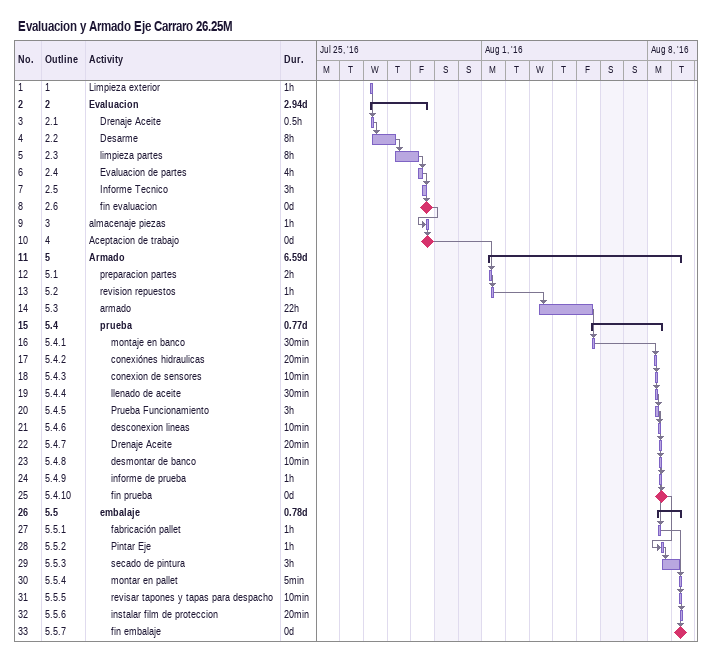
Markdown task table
Evaluacion y Armado Eje Carraro 26.25M

| ID | WBS | Task | Duration | Start | Finish | Predecessors |
|---|---|---|---|---|---|---|
| 1 | 1 | Limpieza exterior | 1h | 2016-07-27 | 2016-07-27 |  |
| 2 | 2 | **Evaluacion** | 2.94d | 2016-07-27 | 2016-07-29 |  |
| 3 | 2.1 | Drenaje Aceite | 0.5h | 2016-07-27 | 2016-07-27 | 1 |
| 4 | 2.2 | Desarme | 8h | 2016-07-27 | 2016-07-28 | 3 |
| 5 | 2.3 | limpieza partes | 8h | 2016-07-28 | 2016-07-29 | 4 |
| 6 | 2.4 | Evaluacion de partes | 4h | 2016-07-29 | 2016-07-29 | 5 |
| 7 | 2.5 | Informe Tecnico | 3h | 2016-07-29 | 2016-07-29 | 6 |
| 8 | 2.6 | fin evaluacion | 0d | 2016-07-29 | 2016-07-29 | 7 |
| 9 | 3 | almacenaje piezas | 1h | 2016-07-29 | 2016-07-29 | 8 |
| 10 | 4 | Aceptacion de trabajo | 0d | 2016-07-29 | 2016-07-29 | 9 |
| 11 | 5 | **Armado** | 6.59d | 2016-08-01 | 2016-08-09 |  |
| 12 | 5.1 | preparacion partes | 2h | 2016-08-01 | 2016-08-01 | 10 |
| 13 | 5.2 | revision repuestos | 1h | 2016-08-01 | 2016-08-01 | 12 |
| 14 | 5.3 | armado | 22h | 2016-08-03 | 2016-08-05 | 13 |
| 15 | 5.4 | **prueba** | 0.77d | 2016-08-05 | 2016-08-08 |  |
| 16 | 5.4.1 | montaje en banco | 30min | 2016-08-05 | 2016-08-05 | 14 |
| 17 | 5.4.2 | conexiónes hidraulicas | 20min | 2016-08-08 | 2016-08-08 | 16 |
| 18 | 5.4.3 | conexion de sensores | 10min | 2016-08-08 | 2016-08-08 | 17 |
| 19 | 5.4.4 | llenado de aceite | 30min | 2016-08-08 | 2016-08-08 | 18 |
| 20 | 5.4.5 | Prueba Funcionamiento | 3h | 2016-08-08 | 2016-08-08 | 19 |
| 21 | 5.4.6 | desconexion lineas | 10min | 2016-08-08 | 2016-08-08 | 20 |
| 22 | 5.4.7 | Drenaje Aceite | 20min | 2016-08-08 | 2016-08-08 | 21 |
| 23 | 5.4.8 | desmontar de banco | 10min | 2016-08-08 | 2016-08-08 | 22 |
| 24 | 5.4.9 | informe de prueba | 1h | 2016-08-08 | 2016-08-08 | 23 |
| 25 | 5.4.10 | fin prueba | 0d | 2016-08-08 | 2016-08-08 | 24 |
| 26 | 5.5 | **embalaje** | 0.78d | 2016-08-08 | 2016-08-09 |  |
| 27 | 5.5.1 | fabricación pallet | 1h | 2016-08-08 | 2016-08-08 | 20 |
| 28 | 5.5.2 | Pintar Eje | 1h | 2016-08-08 | 2016-08-08 | 25 |
| 29 | 5.5.3 | secado de pintura | 3h | 2016-08-08 | 2016-08-09 | 28 |
| 30 | 5.5.4 | montar en pallet | 5min | 2016-08-09 | 2016-08-09 | 29, 27 |
| 31 | 5.5.5 | revisar tapones y tapas para despacho | 10min | 2016-08-09 | 2016-08-09 | 30 |
| 32 | 5.5.6 | instalar film de proteccion | 20min | 2016-08-09 | 2016-08-09 | 31 |
| 33 | 5.5.7 | fin embalaje | 0d | 2016-08-09 | 2016-08-09 | 32 |
